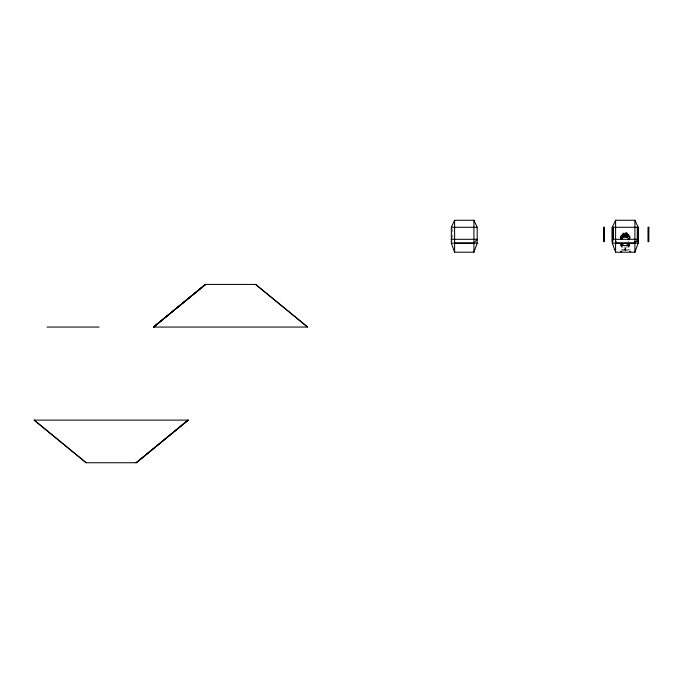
<?xml version="1.0" encoding="UTF-8"?>
<svg xmlns="http://www.w3.org/2000/svg" width="683" height="683" viewBox="0 0 683 683"><rect width="100%" height="100%" fill="white"/><g stroke="black" fill="none" stroke-linecap="round" stroke-linejoin="round"><path stroke-width="0.51" stroke-dasharray="3.42 2.56" d="M628.906 244.164L628.906 246.264L628.906 244.096M629.308 245.368L629.094 246.529L628.215 246.486L628.223 244.582L629.06 244.19M629.069 246.512L628.428 247.033L621.82 247.033L621.043 245.402L628.223 245.607L628.223 244.582L628.215 246.486M621.778 244.514L622.017 245.129C630.921 245.965 629.965 243.225 622.025 244.42M629.274 244.873L629.222 245.598L629.291 243.942M621.265 245.197L621.53 244.514M628.428 247.033L629.308 244.147M625.585 250.926L625.585 246.956M628.411 250.226L625.637 250.123L625.679 248.954L630.571 250.098M624.817 246.956L625.013 250.926M622.034 244.292L622.478 245.667L628.411 245.726L629.513 244.224M628.01 244.975L628.129 244.283M628.573 246.332L629.137 245.649L628.275 246.845M628.702 245.803L628.437 246.606M628.736 245.658L628.514 246.495L628.625 246.068M622.811 250.226L625.03 250.123L624.971 249.141L624.663 250.123L622.401 250.226M628.804 244.616L629.145 243.985M629.06 245.043L628.223 245.854L622.264 245.829L620.984 244.224M621.274 244.949L621.026 245.598L620.958 243.942M628.019 245.667L628.522 245.086M628.428 245.735L629.103 245.129M628.223 244.48L628.804 244.096M620.813 250.123L624.817 248.954M622.478 245.667L621.385 245.129M628.24 245.095L628.71 245.06M621.82 247.033L621.18 246.512L622.034 246.486L622.017 244.582M621.539 245.06L622.008 245.095M622.076 245.47L629.205 245.402M624.971 249.141L625.03 250.123L625.346 248.954L626.934 250.123M625.637 250.123L625.508 249.141L626.191 249.551L625.346 248.954L626.302 249.594M621.436 244.096L622.017 244.48M621.846 245.564L621.436 245.043M621.18 246.512L621.923 246.956L621.154 246.529L620.949 243.763L621.043 245.402M628.71 244.514L629.256 245.308M621.504 245.248L628.864 245.402L628.975 244.949M621.351 243.985L621.692 244.616M622.367 244.283L622.478 244.975M620.932 244.147L620.992 245.351L620.967 244.873M628.898 245.24L628.906 246.264M628.24 240.903L628.266 242.106M452.82 228.771L452.82 241.321"/><path stroke-width="1.02" d="M623.186 234.67C633.901 234.841 623.246 233.731 623.861 234.576M625.773 237.112L625.816 234.969L627.054 235.763L627.225 237.36L625.773 237.112L625.816 234.969M623.186 234.354L623.844 234.226L623.408 234.389M624.569 236.625L624.535 234.969L623.297 235.763L623.118 237.36L624.569 237.112L624.569 236.625L623.118 236.881M628.01 239.272L628.104 237.829M623.118 237.36L623.297 235.763M629.487 236.617L628.548 235.712M621.24 239.298L620.505 236.779L620.984 236.062M473.917 252.198L477.186 243.182L477.186 227.277L473.917 220.259L454.605 220.259L451.335 227.277L451.335 243.182L454.605 252.198L473.917 252.198L473.917 220.259M634.9 252.198L638.17 243.182L638.187 227.277L634.9 220.259L615.596 220.259L612.327 227.277L612.327 243.182L615.596 252.198L634.9 252.198L634.9 239.306M629.256 239.298L630.05 237.675L629.513 236.062M621.231 236.378L622.426 234.875M621.743 235.575L622.256 234.721M621.325 251.617L620.591 251.617M621.829 251.617L621.086 251.617M626.695 233.168L627.592 233.595M628.778 238.538L629.572 237.556M630.597 251.617L629.683 251.617M622.905 233.595L623.801 233.168M205.574 284.435L153.521 327.055L205.438 284.435L255.69 284.435L307.606 327.055L153.393 327.055M623.297 236.216L624.535 234.969M625.124 232.971L626.849 232.963M451.335 227.277L477.186 227.277M451.335 239.306L477.186 239.306L473.917 243.063L454.605 243.063M612.992 241.697L612.216 241.697L612.207 227.277L638.281 227.277L638.298 241.697L637.35 241.697L637.341 227.277M615.4 241.697L616.22 241.697M634.285 241.697L635.105 241.697M615.596 243.063L634.9 243.063L638.17 239.306L612.327 239.306L613.146 240.245M451.335 243.182L477.186 243.182M612.327 243.182L638.17 243.182M47.05 327.055L99.095 327.055M34.15 420.122L188.363 420.122L136.318 462.741L86.067 462.741L34.15 420.122L86.203 462.741M625.773 236.625L627.225 236.881M625.816 235.43L627.054 236.216L627.225 237.36M255.553 284.435L307.606 327.055M620.642 237.522L621.402 238.444M621.59 238.435L622.017 239.033M620.924 237.556L621.564 238.538M628.24 234.721L628.753 235.575M627.822 235.174L628.223 235.985M628.07 234.875L628.514 235.917M622.392 237.829L622.478 239.272M637.452 227.277L637.452 239.631M634.9 220.259L634.9 238.939M627.054 235.763L627.054 236.216M625.346 234.525C628.138 234.09 621.88 234.201 625.286 234.534M615.596 220.259L615.596 252.198M613.163 227.277L613.163 239.631M613.052 227.277L613.052 239.631M454.605 220.259L454.605 252.198M627.301 234.26L626.132 234.346L627.301 234.26M623.374 234.226L623.861 234.26L623.374 234.226M205.438 284.435L153.658 327.055L205.438 284.435M188.098 420.122L136.182 462.741L188.098 420.122M604.412 227.277L603.593 227.277L603.584 241.697L604.412 241.697L604.429 227.277M648.833 227.277L648.013 227.277L648.005 241.697L648.833 241.697L648.85 227.277"/></g></svg>
